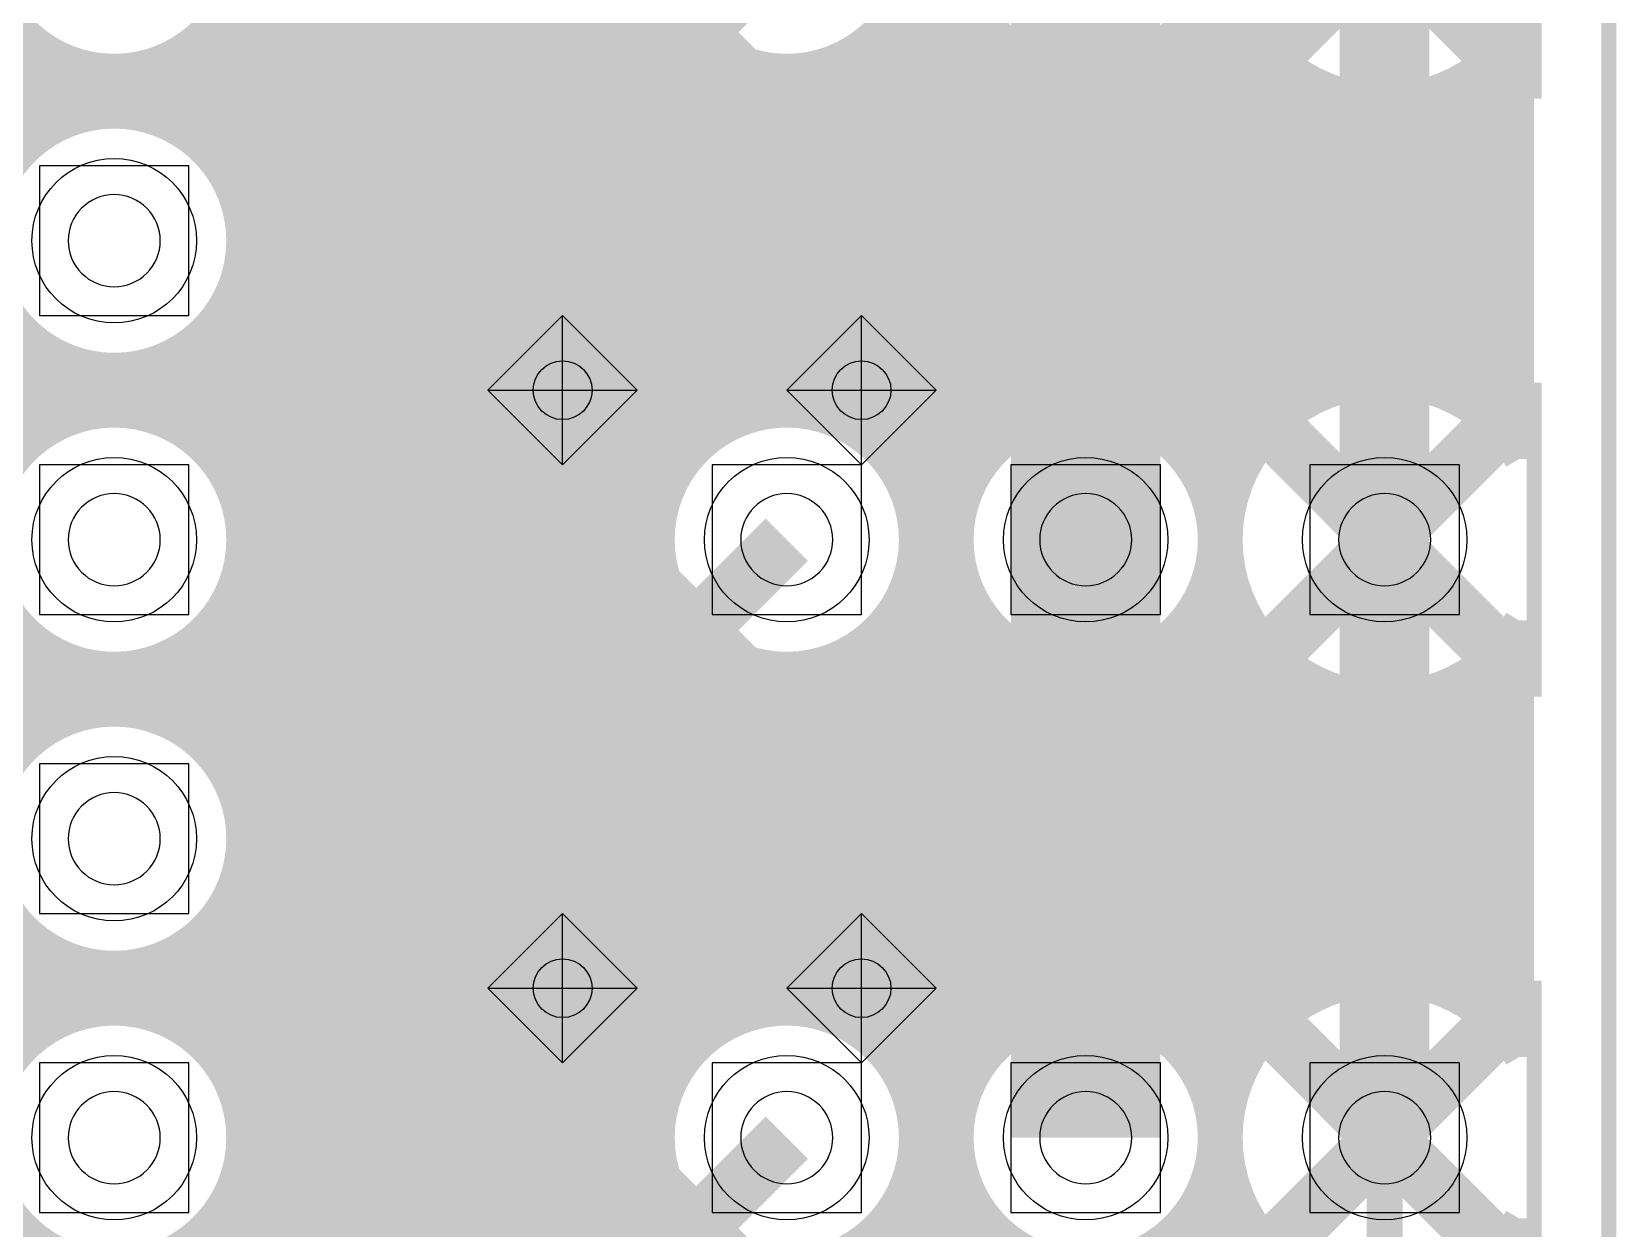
# Model space of a CAD drawing. Extents: x -5 to 108, y -42 to 54.
# Drawn here: x 28.51 to 41.97, y 25.9 to 36.07 of the extents above; entities that cross this region are included whole.
import ezdxf

# ---------------------------------------------------------------- set-up
doc = ezdxf.new("R2010")
doc.units = 0
doc.layers.get('0').update_dxf_attribs({"linetype": 'CONTINUOUS'})
for name, color, linetype in [('CMASK_GDO', 7, 'CONTINUOUS'), ('CSILK_GDO', 6, 'CONTINUOUS'), ('DRILL_GDO', 1, 'CONTINUOUS'), ('LAYER1_GDO', 4, 'CONTINUOUS'), ('LAYER2_GDO', 3, 'CONTINUOUS'), ('SMASK_GDO', 5, 'CONTINUOUS')]:
    doc.layers.add(name, color=color, linetype=linetype)

# ---------------------------------------------------------------- blocks, each defined once
blk = doc.blocks.new('ROUND_5')
blk.add_circle((0, 0), 0.699)
blk = doc.blocks.new('ROUND_15')
blk.add_circle((0, 0), 0.25)

msp = doc.modelspace()

# ---------------------------------------------------------------- linework, layer by layer
at = {"layer": 'CMASK_GDO', "const_width": 0.127}
msp.add_lwpolyline([(0, 0), (41.91, 0), (41.91, 46.99), (0, 46.99), (0, 0)], dxfattribs=at)
at = {"layer": 'CSILK_GDO', "const_width": 0.127}
for points in [[(0, 0), (41.91, 0), (41.91, 46.99), (0, 46.99), (0, 0)], [(12.7, 2.54), (30.48, 2.54), (30.48, 45.72), (12.7, 45.72), (12.7, 2.54)], [(27.94, 5.08), (30.48, 5.08), (30.48, 43.18), (27.94, 43.18), (27.94, 5.08)], [(33.655, 35.56), (41.275, 35.56), (41.275, 38.1), (33.655, 38.1), (33.655, 35.56)], [(33.655, 36.83), (34.925, 35.56)], [(35.92322, 33.40354), (35.92322, 33.39846), (35.9283, 33.39592), (35.93338, 33.39084), (35.93846, 33.39084), (35.94354, 33.39084), (35.94862, 33.39592), (35.95116, 33.39846), (35.9537, 33.40354), (35.9537, 34.13252), (35.9537, 34.13506), (35.9537, 34.14014), (35.95116, 34.14522), (35.94608, 34.14522), (35.941, 34.14776), (35.93084, 34.14776), (35.92576, 34.14268), (35.68192, 33.74898), (35.43808, 34.14268), (35.43554, 34.14522), (35.433, 34.14776), (35.42792, 34.1503), (35.42284, 34.14776), (35.41776, 34.14522), (35.41268, 34.14522), (35.41014, 34.14014), (35.41014, 34.13506), (35.41014, 34.13252), (35.41014, 33.40354), (35.41014, 33.39846), (35.41268, 33.39592), (35.4203, 33.39084), (35.42538, 33.39084), (35.43046, 33.39084), (35.43554, 33.39592), (35.44062, 33.39846), (35.44062, 33.40354), (35.44062, 34.08172), (35.66922, 33.70834), (35.6743, 33.70326), (35.68192, 33.70326), (35.68954, 33.70326), (35.69462, 33.70834), (35.92322, 34.08172), (35.92322, 33.40354)], [(36.67252, 34.03092), (36.67252, 33.50768), (36.66998, 33.5026), (36.66998, 33.49752), (36.66744, 33.49752), (36.5379, 33.39084), (36.53536, 33.39084), (36.53282, 33.39084), (36.53028, 33.3883), (36.52774, 33.3883), (36.2712, 33.3883), (36.26866, 33.39084), (36.26358, 33.39084), (36.13404, 33.49752), (36.1315, 33.49752), (36.12896, 33.5026), (36.12896, 33.50768), (36.12896, 34.03092), (36.12896, 34.03854), (36.1315, 34.03854), (36.13404, 34.04362), (36.26358, 34.14776), (36.26612, 34.1503), (36.26866, 34.1503), (36.2712, 34.1503), (36.52774, 34.1503), (36.53282, 34.1503), (36.5379, 34.14776), (36.66744, 34.04362), (36.66998, 34.04108), (36.66998, 34.03854), (36.67252, 34.03092)], [(37.10432, 33.40354), (37.10432, 33.39846), (37.1094, 33.39338), (37.11448, 33.39084), (37.11956, 33.39084), (37.12464, 33.39084), (37.12972, 33.39338), (37.1348, 33.39846), (37.1348, 33.40354), (37.1348, 34.11982), (37.3761, 34.11982), (37.38372, 34.11982), (37.38626, 34.12236), (37.3888, 34.12744), (37.39134, 34.13506), (37.3888, 34.14014), (37.38626, 34.14522), (37.38372, 34.1503), (37.3761, 34.1503), (36.86302, 34.1503), (36.85794, 34.1503), (36.85286, 34.14522), (36.85032, 34.14014), (36.85032, 34.13506), (36.85032, 34.12744), (36.85286, 34.12236), (36.85794, 34.11982), (36.86302, 34.11982), (37.10432, 34.11982), (37.10432, 33.40354)], [(38.11016, 34.03092), (38.11016, 33.50768), (38.11016, 33.5026), (38.10762, 33.49752), (38.10508, 33.49752), (37.97808, 33.39084), (37.973, 33.39084), (37.97046, 33.3883), (37.96538, 33.3883), (37.71138, 33.3883), (37.7063, 33.39084), (37.70122, 33.39084), (37.57422, 33.49752), (37.56914, 33.49752), (37.56914, 33.5026), (37.5666, 33.50768), (37.5666, 34.03092), (37.56914, 34.03854), (37.57422, 34.04362), (37.70122, 34.14776), (37.7063, 34.1503), (37.71138, 34.1503), (37.96538, 34.1503), (37.97046, 34.1503), (37.973, 34.1503), (37.97808, 34.14776), (38.10508, 34.04362), (38.10762, 34.04108), (38.11016, 34.03854), (38.11016, 34.03092)], [(38.82644, 33.86074), (38.82898, 33.86328), (38.82898, 33.86836), (38.83152, 33.87598), (38.83152, 34.03092), (38.82898, 34.03854), (38.82644, 34.04362), (38.6969, 34.14776), (38.68928, 34.1503), (38.68674, 34.1503), (38.3032, 34.1503), (38.29812, 34.1503), (38.29304, 34.14522), (38.28796, 34.14268), (38.28542, 34.13506), (38.28542, 33.40354), (38.28796, 33.39846), (38.2905, 33.39592), (38.29812, 33.39084), (38.30066, 33.39084), (38.30828, 33.39084), (38.31336, 33.39592), (38.3159, 33.39846), (38.31844, 33.40354), (38.31844, 33.75406), (38.67658, 33.75406), (38.80104, 33.39846), (38.80358, 33.39592), (38.80866, 33.39084), (38.81628, 33.39084), (38.81882, 33.39084), (38.82898, 33.39846), (38.83152, 33.40354), (38.82898, 33.41116), (38.70452, 33.76422), (38.82644, 33.86074)], [(39.41572, 34.14776), (39.54272, 34.04362), (39.5478, 34.03854), (39.5478, 34.036), (39.55034, 34.03092), (39.55034, 33.92678), (39.55034, 33.92424), (39.5478, 33.91916), (39.5478, 33.91662), (39.54272, 33.91408), (39.03726, 33.5026), (39.03726, 33.42132), (39.5351, 33.42132), (39.54018, 33.41878), (39.54526, 33.41624), (39.5478, 33.41116), (39.5478, 33.40354), (39.5478, 33.39846), (39.54526, 33.39338), (39.54018, 33.39084), (39.5351, 33.3883), (39.02202, 33.3883), (39.01694, 33.39084), (39.01186, 33.39592), (39.00678, 33.39846), (39.00678, 33.40354), (39.00678, 33.50768), (39.00678, 33.51022), (39.00678, 33.5153), (39.00932, 33.51784), (39.01186, 33.52038), (39.51986, 33.9344), (39.51986, 34.0233), (39.40048, 34.11982), (39.1541, 34.11982), (39.03218, 34.01822), (39.02456, 34.01568), (39.01948, 34.01568), (39.00932, 34.0233), (39.00678, 34.03346), (39.00678, 34.03854), (39.01186, 34.04362), (39.13886, 34.14776), (39.14394, 34.1503), (39.14648, 34.1503), (39.14902, 34.1503), (39.40556, 34.1503), (39.41064, 34.1503), (39.41572, 34.14776)], [(36.15944, 34.0233), (36.15944, 33.51784), (36.27882, 33.42132), (36.52266, 33.42132), (36.64204, 33.51784), (36.64204, 34.0233), (36.52266, 34.11982), (36.27882, 34.11982), (36.15944, 34.0233)], [(37.59962, 34.0233), (37.59962, 33.51784), (37.71646, 33.42132), (37.96284, 33.42132), (38.07968, 33.51784), (38.07968, 34.0233), (37.96284, 34.11982), (37.71646, 34.11982), (37.59962, 34.0233)], [(38.31844, 34.11982), (38.68166, 34.11982), (38.80104, 34.0233), (38.80104, 33.88106), (38.68166, 33.78454), (38.31844, 33.78454), (38.31844, 34.11982)], [(33.655, 30.48), (41.275, 30.48), (41.275, 33.02), (33.655, 33.02), (33.655, 30.48)], [(31.5976, 31.39948), (31.59252, 31.40456), (31.5849, 31.40456), (31.57728, 31.40202), (31.56966, 31.39948), (31.56712, 31.39186), (31.56458, 31.38424), (31.56458, 31.37662), (31.56712, 31.369), (31.70428, 31.23184), (31.70936, 31.22676), (31.71444, 31.22676), (31.71952, 31.22676), (31.92526, 31.22676), (31.93034, 31.22676), (31.93542, 31.2293), (31.93796, 31.23184), (31.94304, 31.23438), (32.04464, 31.37408), (32.04464, 31.37916), (32.04718, 31.37916), (32.04718, 31.38424), (32.04718, 32.19958), (32.26816, 32.19958), (32.27578, 32.20212), (32.28086, 32.20466), (32.2834, 32.21228), (32.28594, 32.2199), (32.2834, 32.22752), (32.28086, 32.2326), (32.27578, 32.24022), (32.26816, 32.24276), (31.75254, 32.24276), (31.74746, 32.24022), (31.73984, 32.2326), (31.7373, 32.22752), (31.7373, 32.2199), (31.7373, 32.21228), (31.73984, 32.20466), (31.74746, 32.20212), (31.75254, 32.19958), (32.00654, 32.19958), (32.00654, 31.39186), (31.9151, 31.2674), (31.72968, 31.2674), (31.5976, 31.39948)], [(33.06826, 32.23768), (33.23844, 32.09798), (33.24352, 32.0929), (33.24352, 32.09036), (33.24606, 32.08274), (33.24606, 31.94304), (33.24606, 31.93796), (33.24352, 31.93288), (33.24352, 31.9278), (33.23844, 31.92526), (32.5628, 31.37916), (32.5628, 31.2674), (33.22574, 31.2674), (33.23336, 31.2674), (33.24098, 31.26232), (33.24352, 31.2547), (33.24352, 31.24708), (33.24352, 31.23692), (33.24098, 31.23184), (33.23336, 31.22676), (33.22574, 31.22676), (32.54248, 31.22676), (32.53486, 31.22676), (32.52978, 31.23438), (32.52216, 31.23692), (32.52216, 31.24708), (32.52216, 31.38424), (32.52216, 31.38932), (32.52216, 31.3944), (32.5247, 31.39948), (32.52978, 31.40202), (33.20542, 31.9532), (33.20542, 32.07004), (33.04794, 32.19958), (32.72028, 32.19958), (32.55518, 32.06496), (32.54756, 32.05988), (32.53994, 32.06242), (32.52724, 32.07004), (32.52216, 32.08528), (32.52216, 32.09036), (32.52978, 32.09798), (32.69996, 32.23768), (32.70504, 32.24022), (32.70758, 32.24022), (32.71266, 32.24276), (33.05302, 32.24276), (33.06064, 32.24022), (33.06826, 32.23768)], [(33.655, 31.75), (34.925, 30.48)], [(35.93592, 28.32354), (35.93592, 28.31846), (35.93846, 28.31592), (35.94608, 28.31084), (35.95116, 28.31084), (35.95624, 28.31084), (35.96132, 28.31592), (35.96386, 28.31846), (35.9664, 28.32354), (35.9664, 29.05252), (35.9664, 29.05506), (35.9664, 29.06014), (35.96132, 29.06522), (35.95878, 29.06522), (35.9537, 29.06776), (35.94354, 29.06776), (35.93846, 29.06268), (35.69462, 28.66898), (35.45078, 29.06268), (35.44824, 29.06522), (35.44316, 29.06776), (35.44062, 29.0703), (35.43554, 29.06776), (35.42792, 29.06522), (35.42538, 29.06522), (35.42284, 29.06014), (35.4203, 29.05506), (35.4203, 29.05252), (35.4203, 28.32354), (35.42284, 28.31846), (35.42538, 28.31592), (35.433, 28.31084), (35.43554, 28.31084), (35.44316, 28.31084), (35.44824, 28.31592), (35.45078, 28.31846), (35.45332, 28.32354), (35.45332, 29.00172), (35.67938, 28.62834), (35.687, 28.62326), (35.69462, 28.62326), (35.70224, 28.62326), (35.70732, 28.62834), (35.93592, 29.00172), (35.93592, 28.32354)], [(36.68522, 28.95092), (36.68522, 28.42768), (36.68268, 28.4226), (36.68268, 28.41752), (36.6776, 28.41752), (36.5506, 28.31084), (36.54806, 28.31084), (36.54552, 28.31084), (36.54298, 28.3083), (36.54044, 28.3083), (36.2839, 28.3083), (36.28136, 28.31084), (36.27374, 28.31084), (36.14674, 28.41752), (36.1442, 28.41752), (36.14166, 28.4226), (36.14166, 28.42768), (36.14166, 28.95092), (36.14166, 28.95854), (36.1442, 28.95854), (36.14674, 28.96362), (36.27374, 29.06776), (36.27882, 29.0703), (36.28136, 29.0703), (36.2839, 29.0703), (36.54044, 29.0703), (36.54552, 29.0703), (36.5506, 29.06776), (36.6776, 28.96362), (36.68268, 28.96108), (36.68268, 28.95854), (36.68522, 28.95092)], [(36.17214, 28.9433), (36.17214, 28.43784), (36.28898, 28.34132), (36.53536, 28.34132), (36.65474, 28.43784), (36.65474, 28.9433), (36.53536, 29.03982), (36.28898, 29.03982), (36.17214, 28.9433)], [(37.11702, 28.32354), (37.11702, 28.31846), (37.1221, 28.31338), (37.12718, 28.31084), (37.13226, 28.31084), (37.13734, 28.31084), (37.14242, 28.31338), (37.1475, 28.31846), (37.1475, 28.32354), (37.1475, 29.03982), (37.3888, 29.03982), (37.39388, 29.03982), (37.39896, 29.04236), (37.4015, 29.04744), (37.4015, 29.05506), (37.4015, 29.06014), (37.39896, 29.06522), (37.39388, 29.0703), (37.3888, 29.0703), (36.87572, 29.0703), (36.8681, 29.0703), (36.86556, 29.06522), (36.86302, 29.06014), (36.86302, 29.05506), (36.86302, 29.04744), (36.86556, 29.04236), (36.8681, 29.03982), (36.87572, 29.03982), (37.11702, 29.03982), (37.11702, 28.32354)], [(38.12286, 28.95092), (38.12286, 28.42768), (38.12286, 28.4226), (38.12032, 28.41752), (38.11778, 28.41752), (37.98824, 28.31084), (37.9857, 28.31084), (37.98062, 28.3083), (37.97808, 28.3083), (37.72154, 28.3083), (37.719, 28.31084), (37.71392, 28.31084), (37.58438, 28.41752), (37.58184, 28.41752), (37.58184, 28.4226), (37.5793, 28.42768), (37.5793, 28.95092), (37.58184, 28.95854), (37.58438, 28.96362), (37.71392, 29.06776), (37.719, 29.0703), (37.72154, 29.0703), (37.97808, 29.0703), (37.98316, 29.0703), (37.9857, 29.0703), (37.98824, 29.06776), (38.11778, 28.96362), (38.12032, 28.96108), (38.12286, 28.95854), (38.12286, 28.95092)], [(37.61232, 28.9433), (37.61232, 28.43784), (37.72916, 28.34132), (37.973, 28.34132), (38.09238, 28.43784), (38.09238, 28.9433), (37.973, 29.03982), (37.72916, 29.03982), (37.61232, 28.9433)], [(38.83914, 28.78074), (38.84168, 28.78328), (38.84168, 28.78836), (38.84422, 28.79598), (38.84422, 28.95092), (38.84168, 28.95854), (38.83914, 28.96362), (38.7096, 29.06776), (38.70198, 29.0703), (38.69944, 29.0703), (38.3159, 29.0703), (38.30828, 29.0703), (38.30574, 29.06522), (38.30066, 29.06268), (38.29812, 29.05506), (38.29812, 28.32354), (38.30066, 28.31846), (38.3032, 28.31592), (38.30828, 28.31084), (38.31336, 28.31084), (38.32098, 28.31084), (38.32606, 28.31592), (38.3286, 28.31846), (38.33114, 28.32354), (38.33114, 28.67406), (38.68928, 28.67406), (38.81374, 28.31846), (38.81628, 28.31592), (38.82136, 28.31084), (38.82644, 28.31084), (38.83152, 28.31084), (38.84168, 28.31846), (38.84168, 28.32354), (38.84168, 28.33116), (38.71722, 28.68422), (38.83914, 28.78074)], [(38.33114, 29.03982), (38.69436, 29.03982), (38.81374, 28.9433), (38.81374, 28.80106), (38.69436, 28.70454), (38.33114, 28.70454), (38.33114, 29.03982)], [(39.1287, 28.34132), (39.12362, 28.33878), (39.11854, 28.33624), (39.116, 28.32354), (39.11854, 28.31338), (39.12362, 28.31084), (39.1287, 28.3083), (39.42588, 28.3083), (39.43096, 28.31084), (39.43604, 28.31338), (39.43604, 28.31846), (39.43858, 28.32354), (39.43604, 28.33116), (39.43604, 28.33624), (39.43096, 28.33878), (39.42588, 28.34132), (39.29126, 28.34132), (39.29126, 29.05506), (39.28872, 29.06522), (39.27856, 29.06776), (39.27094, 29.06776), (39.26586, 29.06522), (39.116, 28.85694), (39.11346, 28.84932), (39.11346, 28.84424), (39.12108, 28.83662), (39.12362, 28.83408), (39.13124, 28.83154), (39.13632, 28.83408), (39.13886, 28.83662), (39.26078, 29.00934), (39.26078, 28.34132), (39.1287, 28.34132)], [(33.655, 25.4), (41.275, 25.4), (41.275, 27.94), (33.655, 27.94), (33.655, 25.4)], [(31.5976, 26.31948), (31.59252, 26.32456), (31.5849, 26.32456), (31.57728, 26.32202), (31.56966, 26.31948), (31.56712, 26.31186), (31.56458, 26.30424), (31.56458, 26.29662), (31.56712, 26.289), (31.70428, 26.15184), (31.70936, 26.14676), (31.71444, 26.14676), (31.71952, 26.14676), (31.92526, 26.14676), (31.93034, 26.14676), (31.93542, 26.1493), (31.93796, 26.15184), (31.94304, 26.15438), (32.04464, 26.29408), (32.04464, 26.29916), (32.04718, 26.29916), (32.04718, 26.30424), (32.04718, 27.11958), (32.26816, 27.11958), (32.27578, 27.12212), (32.28086, 27.12466), (32.2834, 27.13228), (32.28594, 27.1399), (32.2834, 27.14752), (32.28086, 27.1526), (32.27578, 27.16022), (32.26816, 27.16276), (31.75254, 27.16276), (31.74746, 27.16022), (31.73984, 27.1526), (31.7373, 27.14752), (31.7373, 27.1399), (31.7373, 27.13228), (31.73984, 27.12466), (31.74746, 27.12212), (31.75254, 27.11958), (32.00654, 27.11958), (32.00654, 26.31186), (31.9151, 26.1874), (31.72968, 26.1874), (31.5976, 26.31948)], [(32.7025, 26.1493), (32.52978, 26.289), (32.5247, 26.29408), (32.52216, 26.3017), (32.52978, 26.3144), (32.53994, 26.32456), (32.54756, 26.3271), (32.55264, 26.32202), (32.72028, 26.1874), (33.04794, 26.1874), (33.20542, 26.31694), (33.20542, 26.50236), (33.05048, 26.63444), (32.8803, 26.63444), (32.87268, 26.63444), (32.8676, 26.63952), (32.86506, 26.6446), (32.86506, 26.65476), (32.86506, 26.65984), (32.8676, 26.66746), (32.87268, 26.67254), (32.8803, 26.67508), (33.05048, 26.67508), (33.20542, 26.80208), (33.20542, 26.99004), (33.04794, 27.11958), (32.72028, 27.11958), (32.55264, 26.98496), (32.54756, 26.97988), (32.53994, 26.98242), (32.52978, 26.99004), (32.52216, 27.00528), (32.5247, 27.01036), (32.52978, 27.01798), (32.7025, 27.15768), (32.70758, 27.16022), (32.71266, 27.16276), (33.05556, 27.16276), (33.06064, 27.16022), (33.06826, 27.15768), (33.23844, 27.01798), (33.24352, 27.0129), (33.24352, 27.01036), (33.24606, 27.0002), (33.24606, 26.79446), (33.24606, 26.78938), (33.24352, 26.7843), (33.24352, 26.77668), (33.24098, 26.77668), (33.09112, 26.65476), (33.24098, 26.53284), (33.24352, 26.52776), (33.24352, 26.52268), (33.24606, 26.5176), (33.24606, 26.51252), (33.24606, 26.30424), (33.24352, 26.29662), (33.24352, 26.29154), (33.24098, 26.289), (33.06826, 26.1493), (33.06318, 26.14676), (33.06064, 26.14676), (33.05556, 26.14676), (32.71266, 26.14676), (32.70758, 26.14676), (32.7025, 26.1493)], [(33.655, 26.67), (34.925, 25.4)]]:
    msp.add_lwpolyline(points, dxfattribs=at)
at = {"layer": 'DRILL_GDO', "const_width": 0.127}
msp.add_lwpolyline([(0, 0), (41.91, 0), (41.91, 46.99), (0, 46.99), (0, 0)], dxfattribs=at)
at = {"layer": 'DRILL_GDO'}
for points in [[(28.575, 33.655), (29.845, 33.655), (29.845, 34.925), (28.575, 34.925), (28.575, 33.655)], [(33.02, 32.385), (33.655, 33.02), (33.02, 33.655), (32.385, 33.02), (33.02, 32.385)], [(33.02, 32.385), (33.02, 33.655)], [(35.56, 32.385), (36.195, 33.02), (35.56, 33.655), (34.925, 33.02), (35.56, 32.385)], [(35.56, 32.385), (35.56, 33.655)], [(32.385, 33.02), (33.655, 33.02)], [(34.925, 33.02), (36.195, 33.02)], [(28.575, 31.115), (29.845, 31.115), (29.845, 32.385), (28.575, 32.385), (28.575, 31.115)], [(34.29, 31.115), (35.56, 31.115), (35.56, 32.385), (34.29, 32.385), (34.29, 31.115)], [(36.83, 31.115), (38.1, 31.115), (38.1, 32.385), (36.83, 32.385), (36.83, 31.115)], [(39.37, 31.115), (40.64, 31.115), (40.64, 32.385), (39.37, 32.385), (39.37, 31.115)], [(28.575, 28.575), (29.845, 28.575), (29.845, 29.845), (28.575, 29.845), (28.575, 28.575)], [(33.02, 27.305), (33.655, 27.94), (33.02, 28.575), (32.385, 27.94), (33.02, 27.305)], [(33.02, 27.305), (33.02, 28.575)], [(35.56, 27.305), (36.195, 27.94), (35.56, 28.575), (34.925, 27.94), (35.56, 27.305)], [(35.56, 27.305), (35.56, 28.575)], [(32.385, 27.94), (33.655, 27.94)], [(34.925, 27.94), (36.195, 27.94)], [(28.575, 26.035), (29.845, 26.035), (29.845, 27.305), (28.575, 27.305), (28.575, 26.035)], [(34.29, 26.035), (35.56, 26.035), (35.56, 27.305), (34.29, 27.305), (34.29, 26.035)], [(36.83, 26.035), (38.1, 26.035), (38.1, 27.305), (36.83, 27.305), (36.83, 26.035)], [(39.37, 26.035), (40.64, 26.035), (40.64, 27.305), (39.37, 27.305), (39.37, 26.035)]]:
    msp.add_lwpolyline(points, dxfattribs=at)
for points in [[(29.21, 34.68116, 0.4142136), (28.81884, 34.29)], [(29.60116, 34.29, 0.4142136), (29.21, 34.68116)], [(28.81884, 34.29, 0.4142136), (29.21, 33.89884)], [(29.21, 33.89884, 0.4142136), (29.60116, 34.29)], [(29.21, 32.14116, 0.4142136), (28.81884, 31.75)], [(29.60116, 31.75, 0.4142136), (29.21, 32.14116)], [(34.925, 32.14116, 0.4142136), (34.53384, 31.75)], [(35.31616, 31.75, 0.4142136), (34.925, 32.14116)], [(37.465, 32.14116, 0.4142136), (37.07384, 31.75)], [(37.85616, 31.75, 0.4142136), (37.465, 32.14116)], [(40.005, 32.14116, 0.4142136), (39.61384, 31.75)], [(40.39616, 31.75, 0.4142136), (40.005, 32.14116)], [(28.81884, 31.75, 0.4142136), (29.21, 31.35884)], [(29.21, 31.35884, 0.4142136), (29.60116, 31.75)], [(34.53384, 31.75, 0.4142136), (34.925, 31.35884)], [(34.925, 31.35884, 0.4142136), (35.31616, 31.75)], [(37.07384, 31.75, 0.4142136), (37.465, 31.35884)], [(37.465, 31.35884, 0.4142136), (37.85616, 31.75)], [(39.61384, 31.75, 0.4142136), (40.005, 31.35884)], [(40.005, 31.35884, 0.4142136), (40.39616, 31.75)], [(29.21, 29.60116, 0.4142136), (28.81884, 29.21)], [(29.60116, 29.21, 0.4142136), (29.21, 29.60116)], [(28.81884, 29.21, 0.4142136), (29.21, 28.81884)], [(29.21, 28.81884, 0.4142136), (29.60116, 29.21)], [(29.21, 27.06116, 0.4142136), (28.81884, 26.67)], [(29.60116, 26.67, 0.4142136), (29.21, 27.06116)], [(34.925, 27.06116, 0.4142136), (34.53384, 26.67)], [(35.31616, 26.67, 0.4142136), (34.925, 27.06116)], [(37.465, 27.06116, 0.4142136), (37.07384, 26.67)], [(37.85616, 26.67, 0.4142136), (37.465, 27.06116)], [(40.005, 27.06116, 0.4142136), (39.61384, 26.67)], [(40.39616, 26.67, 0.4142136), (40.005, 27.06116)], [(28.81884, 26.67, 0.4142136), (29.21, 26.27884)], [(29.21, 26.27884, 0.4142136), (29.60116, 26.67)], [(34.53384, 26.67, 0.4142136), (34.925, 26.27884)], [(34.925, 26.27884, 0.4142136), (35.31616, 26.67)], [(37.07384, 26.67, 0.4142136), (37.465, 26.27884)], [(37.465, 26.27884, 0.4142136), (37.85616, 26.67)], [(39.61384, 26.67, 0.4142136), (40.005, 26.27884)], [(40.005, 26.27884, 0.4142136), (40.39616, 26.67)]]:
    msp.add_lwpolyline(points, format="xyb", dxfattribs=at)
at = {"layer": 'LAYER1_GDO'}
for points, const_width in [([(0, 0), (41.91, 0), (41.91, 46.99), (0, 46.99), (0, 0)], 0.127), ([(29.50718, 35.32632), (35.42538, 41.24452)], 0.254), ([(35.56762, 41.06164), (29.73578, 35.23234)], 0.254), ([(29.92628, 35.09772), (35.72002, 40.89146)], 0.254), ([(35.88258, 40.73144), (30.07868, 34.93008)], 0.254), ([(30.19806, 34.72434), (36.05784, 40.58412)], 0.254), ([(36.2458, 40.44696), (30.27426, 34.47542)], 0.254), ([(30.28188, 34.16046), (36.44392, 40.3225)], 0.254), ([(36.65474, 40.21074), (30.01772, 33.57372)], 0.254), ([(37.465, 26.67), (37.465, 31.75), (37.465, 36.83)], 1.27), ([(29.54274, 32.77616), (33.8836, 37.11702)], 0.254), ([(40.005, 36.83), (40.005, 31.75)], 0.762), ([(40.005, 36.83), (39.06266, 35.88766)], 0.508), ([(40.005, 36.83), (40.94734, 35.88766)], 0.508), ([(33.84804, 36.75634), (29.76626, 32.67456)], 0.254), ([(36.39058, 36.7157), (29.7942, 30.11678)], 0.254), ([(29.94914, 32.53486), (33.90138, 36.4871)], 0.254), ([(29.97454, 29.97454), (36.449, 36.449)], 0.254), ([(36.449, 36.46424), (36.449, 32.11576)], 0.254), ([(38.481, 32.11576), (38.481, 36.46424)], 0.254), ([(34.00298, 36.26612), (30.099, 32.36214)], 0.254), ([(38.481, 35.89528), (38.81374, 36.22802)], 0.254), ([(36.449, 36.12642), (30.11678, 29.7942)], 0.254), ([(41.148, 36.1442), (41.148, 32.4358)], 0.254), ([(28.54452, 35.9791), (14.8209, 22.25548)], 0.254), ([(30.21076, 32.15132), (34.14522, 36.08324)], 0.254), ([(38.9382, 36.0299), (38.481, 35.57016)], 0.254), ([(38.481, 33.30956), (41.148, 35.97656)], 0.254), ([(14.94282, 22.05482), (28.74518, 35.85718)], 0.254), ([(29.7561, 35.90036), (29.22778, 35.3695)], 0.254), ([(30.27426, 31.56712), (34.5313, 35.82416)], 0.254), ([(34.32048, 35.93592), (30.27934, 31.89478)], 0.254), ([(38.481, 35.24758), (39.0906, 35.85972)], 0.254), ([(28.98394, 35.77336), (15.02664, 21.81606)], 0.254), ([(28.83662, 35.30346), (29.28874, 35.75304)], 0.254), ([(34.79038, 35.75812), (29.31414, 30.28442)], 0.254), ([(29.5783, 30.226), (35.12312, 35.76828)], 0.254), ([(30.226, 29.5783), (36.449, 35.8013)], 0.254), ([(39.27094, 35.71494), (38.481, 34.925)], 0.254), ([(41.148, 35.65144), (38.481, 32.98444)], 0.254), ([(38.481, 34.60242), (39.48176, 35.60318)], 0.254), ([(40.40886, 35.56), (38.481, 33.63214)], 0.254), ([(36.449, 35.47872), (30.28442, 29.31414)], 0.254), ([(39.72814, 35.52444), (38.481, 34.2773)], 0.254), ([(38.481, 33.95472), (40.02278, 35.4965)], 0.254), ([(38.481, 32.66186), (41.148, 35.32886)], 0.254), ([(30.26156, 28.9687), (36.449, 35.15614)], 0.254), ([(41.148, 35.00628), (38.481, 32.33928)], 0.254), ([(36.449, 34.83356), (29.35478, 27.73934)], 0.254), ([(39.4081, 32.9438), (41.148, 34.68116)], 0.254), ([(34.75482, 32.8168), (36.449, 34.50844)], 0.254), ([(41.148, 34.35858), (39.8653, 33.07588)], 0.254), ([(36.449, 34.18586), (35.07994, 32.81934)], 0.254), ([(40.1828, 33.0708), (41.148, 34.036)], 0.254), ([(35.33394, 32.74822), (36.449, 33.86328)], 0.254), ([(41.148, 33.71342), (40.44442, 33.00984)], 0.254), ([(14.68628, 19.85772), (28.40228, 33.57372)], 0.254), ([(36.449, 33.53816), (35.54476, 32.63392)], 0.254), ([(28.56992, 33.42132), (14.83868, 19.69008)], 0.254), ([(29.92628, 33.48228), (29.27096, 32.82696)], 0.254), ([(14.95806, 19.48434), (28.77566, 33.30194)], 0.254), ([(40.66794, 32.90824), (41.148, 33.3883)], 0.254), ([(29.02458, 33.22574), (15.03426, 19.23542)], 0.254), ([(28.90774, 32.78632), (29.33954, 33.21812)], 0.254), ([(35.71748, 32.48406), (36.449, 33.21558)], 0.254), ([(41.148, 33.06572), (40.85844, 32.77616)], 0.254), ([(36.449, 32.893), (35.85464, 32.29864)], 0.254), ([(40.005, 31.75), (39.06266, 32.69234)], 0.508), ([(40.005, 31.75), (40.94734, 32.69234)], 0.508), ([(41.021, 32.6136), (41.148, 32.74314)], 0.254), ([(35.9537, 32.07512), (36.449, 32.57042)], 0.254), ([(38.50386, 32.03956), (38.8112, 32.3469)], 0.254), ([(36.449, 32.2453), (36.0045, 31.8008)], 0.254), ([(29.61132, 27.67076), (33.8582, 31.92018)], 0.254), ([(40.005, 31.75), (40.005, 26.67)], 0.762), ([(35.95624, 31.42996), (36.39058, 31.86684)], 0.254), ([(38.67912, 31.8897), (38.5445, 31.75508)], 0.254), ([(40.005, 31.75), (39.06266, 30.80766)], 0.508), ([(40.005, 31.75), (40.94734, 30.80766)], 0.508), ([(33.85566, 31.59506), (29.82214, 27.559)], 0.254), ([(36.40328, 31.55442), (29.85008, 24.99868)], 0.254), ([(38.481, 31.369), (38.6842, 31.5722)], 0.254), ([(36.449, 31.38424), (36.449, 27.03576)], 0.254), ([(38.481, 27.03576), (38.481, 31.38424)], 0.254), ([(29.99486, 27.40914), (33.92678, 31.34106)], 0.254), ([(30.01772, 24.84628), (36.449, 31.27756)], 0.254), ([(38.74516, 31.31058), (38.481, 31.04642)], 0.254), ([(34.04108, 31.13024), (30.13456, 27.22626)], 0.254), ([(15.71244, 18.29816), (28.42514, 31.01086)], 0.254), ([(38.481, 30.7213), (38.84676, 31.08706)], 0.254), ([(41.148, 31.0642), (41.148, 27.3558)], 0.254), ([(28.59786, 30.861), (16.03756, 18.29816)], 0.254), ([(36.449, 30.95244), (30.15234, 24.65578)], 0.254), ([(30.23616, 27.00274), (34.19094, 30.95752)], 0.254), ([(38.97884, 30.89656), (38.481, 30.39872)], 0.254), ([(16.36014, 18.29816), (28.80868, 30.74924)], 0.254), ([(29.64434, 25.11806), (35.24504, 30.71876)], 0.254), ([(30.24632, 26.36774), (34.59988, 30.7213)], 0.254), ([(34.37636, 30.82036), (30.28696, 26.73096)], 0.254), ([(38.481, 28.13558), (41.148, 30.80258)], 0.254), ([(38.481, 30.07614), (39.1414, 30.734)], 0.254), ([(29.06522, 30.68066), (16.68272, 18.29816)], 0.254), ([(28.9687, 30.26156), (29.39288, 30.68574)], 0.254), ([(34.8742, 30.6705), (29.39542, 25.19426)], 0.254), ([(30.24632, 24.42718), (36.449, 30.62986)], 0.254), ([(39.32936, 30.59938), (38.481, 29.75102)], 0.254), ([(40.55872, 30.53588), (38.481, 28.45816)], 0.254), ([(38.481, 29.42844), (39.5478, 30.49778)], 0.254), ([(41.148, 30.48), (38.481, 27.813)], 0.254), ([(36.449, 30.30728), (30.2895, 24.14778)], 0.254), ([(39.80688, 30.43174), (38.481, 29.10586)], 0.254), ([(38.481, 28.78328), (40.1193, 30.42158)], 0.254), ([(38.481, 27.49042), (41.148, 30.15742)], 0.254), ([(30.22346, 23.75662), (36.449, 29.98216)], 0.254), ([(41.148, 29.8323), (38.481, 27.1653)], 0.254), ([(36.449, 29.65958), (34.4043, 27.61488)], 0.254), ([(39.56812, 27.92984), (41.148, 29.50972)], 0.254), ([(34.85896, 27.74696), (36.449, 29.337)], 0.254), ([(41.148, 29.18714), (39.96436, 28.0035)], 0.254), ([(36.449, 29.01442), (35.15868, 27.7241)], 0.254), ([(40.26408, 27.9781), (41.148, 28.86202)], 0.254), ([(35.39998, 27.64028), (36.449, 28.6893)], 0.254), ([(18.29816, 18.29816), (28.44546, 28.44546)], 0.254), ([(41.148, 28.53944), (40.513, 27.90444)], 0.254), ([(28.6258, 28.30322), (18.62328, 18.29816)], 0.254), ([(36.449, 28.36672), (35.5981, 27.51582)], 0.254), ([(18.94586, 18.29816), (28.8417, 28.194)], 0.254), ([(29.02712, 27.73426), (29.4513, 28.15844)], 0.254), ([(40.72382, 27.79268), (41.148, 28.21686)], 0.254), ([(29.10586, 28.13558), (19.26844, 18.29816)], 0.254), ([(35.76066, 27.35326), (36.449, 28.04414)], 0.254), ([(41.148, 27.89428), (40.9067, 27.65298)], 0.254), ([(36.449, 27.71902), (35.88766, 27.15768)], 0.254), ([(40.005, 26.67), (39.06266, 27.61234)], 0.508), ([(40.005, 26.67), (40.94734, 27.61234)], 0.508), ([(35.97402, 26.92146), (36.449, 27.39644)], 0.254), ([(33.98012, 27.1907), (29.43606, 22.64664)], 0.254), ([(36.449, 27.07386), (36.0045, 26.62936)], 0.254), ([(38.52418, 26.88336), (38.74516, 27.10688)], 0.254), ([(29.67482, 22.56282), (33.84804, 26.73604)], 0.254), ([(35.89528, 26.19756), (36.3855, 26.68778)], 0.254), ([(40.005, 26.67), (40.005, 23.04542), (40.3225, 22.72792), (40.58412, 22.4663), (40.58412, 20.32), (40.58412, 17.82064), (39.61892, 16.85544), (36.195, 16.85544)], 0.3048), ([(38.6715, 26.71064), (38.53942, 26.57856)], 0.254), ([(40.005, 26.67), (39.06266, 25.72766)], 0.508), ([(40.005, 26.67), (40.94734, 25.72766)], 0.508), ([(33.8709, 26.43632), (29.87548, 22.4409)], 0.254), ([(36.42106, 26.39822), (29.90088, 19.87804)], 0.254), ([(38.37686, 26.09088), (38.6969, 26.41092)], 0.254), ([(30.04058, 22.28088), (33.95472, 26.19502)], 0.254), ([(30.0609, 19.71548), (36.50996, 26.16454)], 0.254), ([(38.77056, 26.162), (30.80004, 18.19148)], 0.254), ([(34.07918, 25.9969), (30.16758, 22.0853)], 0.254), ([(20.88642, 18.29816), (28.47086, 25.88514)], 0.254), ([(36.64204, 25.9715), (30.18282, 19.51482)], 0.254), ([(30.96514, 18.034), (38.88232, 25.95118)], 0.254), ([(41.148, 25.9842), (41.148, 7.112), (40.005, 7.112)], 0.254), ([(30.25648, 21.85162), (34.24174, 25.83434)], 0.254), ([(30.26664, 19.27352), (36.80714, 25.81402)], 0.254)]:
    msp.add_lwpolyline(points, dxfattribs=dict(at, const_width=const_width))
at = {"layer": 'LAYER1_GDO', "const_width": 0.254}
for points in [[(28.1305, 36.83, 0.4142136), (29.21, 35.7505)], [(29.21, 35.7505, 0.4142136), (30.2895, 36.83)], [(33.8455, 36.83, 0.4142136), (34.925, 35.7505)], [(34.925, 35.7505, 0.4142136), (36.0045, 36.83)], [(38.6715, 36.83, 0.4142136), (40.005, 35.4965)], [(40.005, 35.4965, 0.2634469), (41.14847, 36.14392)], [(29.21, 35.3695, 0.4142136), (28.1305, 34.29)], [(30.2895, 34.29, 0.4142136), (29.21, 35.3695)], [(28.1305, 34.29, 0.4142136), (29.21, 33.2105)], [(29.21, 33.2105, 0.4142136), (30.2895, 34.29)], [(40.005, 33.0835, 0.4142136), (38.6715, 31.75)], [(41.148, 32.4358, 0.2634471), (40.005, 33.08295)], [(29.21, 32.8295, 0.4142136), (28.1305, 31.75)], [(30.2895, 31.75, 0.4142136), (29.21, 32.8295)], [(34.925, 32.8295, 0.4142136), (33.8455, 31.75)], [(36.0045, 31.75, 0.4142136), (34.925, 32.8295)], [(36.449, 32.11576, 0.0866044), (36.38517, 31.75)], [(38.5445, 31.75, 0.0866045), (38.48069, 32.11565)], [(28.1305, 31.75, 0.4142136), (29.21, 30.6705)], [(29.21, 30.6705, 0.4142136), (30.2895, 31.75)], [(33.8455, 31.75, 0.4142136), (34.925, 30.6705)], [(34.925, 30.6705, 0.4142136), (36.0045, 31.75)], [(36.3855, 31.75, 0.0866048), (36.44931, 31.38435)], [(38.481, 31.38424, 0.0866044), (38.54483, 31.75)], [(38.6715, 31.75, 0.4142136), (40.005, 30.4165)], [(40.005, 30.4165, 0.2634469), (41.14847, 31.06392)], [(29.21, 30.2895, 0.4142136), (28.1305, 29.21)], [(30.2895, 29.21, 0.4142136), (29.21, 30.2895)], [(28.1305, 29.21, 0.4142136), (29.21, 28.1305)], [(29.21, 28.1305, 0.4142136), (30.2895, 29.21)], [(40.005, 28.0035, 0.4142136), (38.6715, 26.67)], [(41.148, 27.3558, 0.2634471), (40.005, 28.00295)], [(29.21, 27.7495, 0.4142136), (28.1305, 26.67)], [(30.2895, 26.67, 0.4142136), (29.21, 27.7495)], [(34.925, 27.7495, 0.4142136), (33.8455, 26.67)], [(36.0045, 26.67, 0.4142136), (34.925, 27.7495)], [(36.449, 27.03576, 0.0866044), (36.38517, 26.67)], [(38.5445, 26.67, 0.0866045), (38.48069, 27.03565)], [(28.1305, 26.67, 0.4142136), (29.21, 25.5905)], [(29.21, 25.5905, 0.4142136), (30.2895, 26.67)], [(33.8455, 26.67, 0.4142136), (34.925, 25.5905)], [(34.925, 25.5905, 0.4142136), (36.0045, 26.67)], [(36.3855, 26.67, 0.4142136), (37.465, 25.5905)], [(37.465, 25.5905, 0.4142136), (38.5445, 26.67)], [(38.6715, 26.67, 0.4142136), (40.005, 25.3365)], [(40.005, 25.3365, 0.2634469), (41.14847, 25.98392)]]:
    msp.add_lwpolyline(points, format="xyb", dxfattribs=at)
at = {"layer": 'LAYER2_GDO'}
for points, const_width in [([(0, 0), (41.91, 0), (41.91, 46.99), (0, 46.99), (0, 0)], 0.127), ([(13.97, 29.21), (20.32, 35.56), (33.655, 35.56), (34.925, 36.83)], 0.508), ([(40.005, 36.83), (39.06266, 35.88766)], 0.508), ([(40.005, 36.83), (40.94734, 35.88766)], 0.508), ([(36.39058, 36.7157), (30.79242, 31.115)], 0.254), ([(31.115, 31.115), (36.45408, 36.45408)], 0.254), ([(38.72484, 36.4617), (35.07994, 32.81934)], 0.254), ([(36.56076, 36.23818), (31.43758, 31.115)], 0.254), ([(35.33394, 32.74822), (38.81374, 36.22802)], 0.254), ([(41.148, 36.1442), (41.148, 32.4358)], 0.254), ([(31.7627, 31.115), (36.70808, 36.06038)], 0.254), ([(38.9382, 36.0299), (35.54476, 32.63392)], 0.254), ([(37.90696, 32.73552), (41.148, 35.97656)], 0.254), ([(36.88842, 35.91814), (32.08528, 31.115)], 0.254), ([(35.71748, 32.48406), (39.0906, 35.85972)], 0.254), ([(34.79038, 35.75812), (30.14472, 31.115)], 0.254), ([(30.4673, 31.115), (35.12312, 35.76828)], 0.254), ([(32.40786, 31.115), (37.10432, 35.81146)], 0.254), ([(37.37102, 35.75558), (32.73044, 31.115)], 0.254), ([(34.10458, 35.11042), (34.75736, 35.7632)], 0.254), ([(34.75482, 32.8168), (37.72154, 35.78098)], 0.254), ([(39.27094, 35.71494), (35.85464, 32.29864)], 0.254), ([(35.9537, 32.07512), (39.48176, 35.60318)], 0.254), ([(40.40886, 35.56), (37.66058, 32.81172)], 0.254), ([(41.148, 35.65144), (38.11016, 32.61614)], 0.254), ([(39.72814, 35.52444), (36.81222, 32.61106)], 0.254), ([(37.34816, 32.82442), (40.02278, 35.4965)], 0.254), ([(38.2778, 32.45866), (41.148, 35.32886)], 0.254), ([(29.54274, 32.77616), (31.69158, 34.925)], 0.254), ([(32.01416, 34.925), (29.76626, 32.67456)], 0.254), ([(29.94914, 32.53486), (32.33928, 34.925)], 0.254), ([(31.369, 34.925), (30.01772, 33.57372)], 0.254), ([(30.08376, 34.925), (33.655, 34.925)], 0.254), ([(32.66186, 34.925), (30.099, 32.36214)], 0.254), ([(30.19806, 34.72434), (30.39872, 34.925)], 0.254), ([(30.21076, 32.15132), (32.98444, 34.925)], 0.254), ([(30.27426, 31.56712), (33.63214, 34.925)], 0.254), ([(30.7213, 34.925), (30.27426, 34.47542)], 0.254), ([(33.30956, 34.925), (30.27934, 31.89478)], 0.254), ([(30.28188, 34.16046), (31.04642, 34.925)], 0.254), ([(41.148, 35.00628), (38.41242, 32.26816)], 0.254), ([(39.4081, 32.9438), (41.148, 34.68116)], 0.254), ([(41.148, 34.35858), (39.8653, 33.07588)], 0.254), ([(40.1828, 33.0708), (41.148, 34.036)], 0.254), ([(41.148, 33.71342), (40.44442, 33.00984)], 0.254), ([(25.94356, 31.115), (28.40228, 33.57372)], 0.254), ([(28.56992, 33.42132), (26.26614, 31.115)], 0.254), ([(29.92628, 33.48228), (29.27096, 32.82696)], 0.254), ([(26.58872, 31.115), (28.77566, 33.30194)], 0.254), ([(40.66794, 32.90824), (41.148, 33.3883)], 0.254), ([(29.02458, 33.22574), (26.9113, 31.115)], 0.254), ([(28.90774, 32.78632), (29.33954, 33.21812)], 0.254), ([(41.148, 33.06572), (40.85844, 32.77616)], 0.254), ([(40.005, 31.75), (39.06266, 32.69234)], 0.508), ([(40.005, 31.75), (40.94734, 32.69234)], 0.508), ([(41.021, 32.6136), (41.148, 32.74314)], 0.254), ([(36.60394, 32.40278), (36.0045, 31.8008)], 0.254), ([(38.50386, 32.03956), (38.8112, 32.3469)], 0.254), ([(33.05556, 31.115), (33.8582, 31.92018)], 0.254), ([(34.925, 31.75), (33.655, 30.48), (20.32, 30.48), (13.97, 24.13)], 0.508), ([(35.95624, 31.42996), (36.39058, 31.86684)], 0.254), ([(38.67912, 31.8897), (38.5445, 31.75508)], 0.254), ([(40.005, 31.75), (39.06266, 30.80766)], 0.508), ([(40.005, 31.75), (40.94734, 30.80766)], 0.508), ([(33.8582, 31.58236), (33.39084, 31.115), (30.08376, 31.115)], 0.254), ([(36.40328, 31.55442), (30.88386, 26.035)], 0.254), ([(33.85566, 31.59506), (33.37814, 31.115)], 0.254), ([(38.47084, 31.35884), (38.6842, 31.5722)], 0.254), ([(31.20644, 26.035), (36.47948, 31.30804)], 0.254), ([(38.74516, 31.31058), (35.15868, 27.7241)], 0.254), ([(36.59886, 31.10484), (31.53156, 26.035)], 0.254), ([(35.39998, 27.64028), (38.84676, 31.08706)], 0.254), ([(41.148, 31.0642), (41.148, 27.3558)], 0.254), ([(31.85414, 26.035), (36.75634, 30.9372)], 0.254), ([(38.97884, 30.89656), (35.5981, 27.51582)], 0.254), ([(30.56128, 26.035), (35.24504, 30.71876)], 0.254), ([(36.94684, 30.80258), (32.17672, 26.035)], 0.254), ([(32.50184, 26.035), (37.17544, 30.71114)], 0.254), ([(34.85896, 27.74696), (37.85616, 30.74416)], 0.254), ([(35.76066, 27.35326), (39.1414, 30.734)], 0.254), ([(37.97046, 27.62504), (41.148, 30.80258)], 0.254), ([(34.8742, 30.6705), (30.2387, 26.035)], 0.254), ([(34.10458, 30.03042), (34.75736, 30.6832)], 0.254), ([(37.45992, 30.6705), (34.4043, 27.61488)], 0.254), ([(39.32936, 30.59938), (35.88766, 27.15768)], 0.254), ([(35.97402, 26.92146), (39.5478, 30.49778)], 0.254), ([(40.55872, 30.53588), (37.73678, 27.71394)], 0.254), ([(41.148, 30.48), (38.1635, 27.49296)], 0.254), ([(39.80688, 30.43174), (37.03574, 27.6606)], 0.254), ([(37.44722, 27.7495), (40.1193, 30.42158)], 0.254), ([(38.32098, 27.32786), (41.148, 30.15742)], 0.254), ([(31.46044, 29.845), (29.35478, 27.73934)], 0.254), ([(29.61132, 27.67076), (31.78556, 29.845)], 0.254), ([(32.10814, 29.845), (29.82214, 27.559)], 0.254), ([(29.99486, 27.40914), (32.43072, 29.845)], 0.254), ([(30.08376, 29.845), (33.655, 29.845)], 0.254), ([(32.75584, 29.845), (30.13456, 27.22626)], 0.254), ([(30.226, 29.5783), (30.4927, 29.845)], 0.254), ([(30.23616, 27.00274), (33.07842, 29.845)], 0.254), ([(30.24632, 26.36774), (33.72866, 29.85008)], 0.254), ([(30.26156, 28.9687), (31.13786, 29.845)], 0.254), ([(30.81528, 29.845), (30.28442, 29.31414)], 0.254), ([(33.401, 29.845), (30.28696, 26.73096)], 0.254), ([(41.148, 29.8323), (38.4429, 27.1272)], 0.254), ([(39.56812, 27.92984), (41.148, 29.50972)], 0.254), ([(41.148, 29.18714), (39.96436, 28.0035)], 0.254), ([(40.26408, 27.9781), (41.148, 28.86202)], 0.254), ([(26.035, 26.035), (28.44546, 28.44546)], 0.254), ([(41.148, 28.53944), (40.513, 27.90444)], 0.254), ([(28.6258, 28.30322), (26.35758, 26.035)], 0.254), ([(26.6827, 26.035), (28.8417, 28.194)], 0.254), ([(29.02712, 27.73426), (29.4513, 28.15844)], 0.254), ([(40.72382, 27.79268), (41.148, 28.21686)], 0.254), ([(29.10586, 28.13558), (27.00528, 26.035)], 0.254), ([(41.148, 27.89428), (40.9067, 27.65298)], 0.254), ([(40.005, 26.67), (39.06266, 27.61234)], 0.508), ([(40.005, 26.67), (40.94734, 27.61234)], 0.508), ([(33.98012, 27.1907), (32.82442, 26.035)], 0.254), ([(36.4744, 27.09926), (36.0045, 26.62936)], 0.254), ([(38.52418, 26.88336), (38.74516, 27.10688)], 0.254), ([(13.97, 21.59), (17.78, 25.4), (33.655, 25.4), (34.925, 26.67)], 0.508), ([(33.147, 26.035), (33.84804, 26.73604)], 0.254), ([(35.89528, 26.19756), (36.3855, 26.68778)], 0.254), ([(38.6715, 26.71064), (38.53942, 26.57856)], 0.254), ([(40.005, 26.67), (39.06266, 25.72766)], 0.508), ([(40.005, 26.67), (40.94734, 25.72766)], 0.508), ([(36.42106, 26.39822), (29.90088, 19.87804)], 0.254), ([(33.8582, 26.50236), (33.39084, 26.035), (30.08376, 26.035)], 0.254), ([(38.37686, 26.09088), (38.6969, 26.41092)], 0.254), ([(38.77056, 26.162), (29.92628, 17.31772)], 0.254), ([(30.0609, 19.71548), (36.50996, 26.16454)], 0.254), ([(30.08122, 17.14754), (38.88232, 25.95118)], 0.254), ([(36.64204, 25.9715), (30.18282, 19.51482)], 0.254), ([(41.148, 25.9842), (41.148, 7.112), (40.005, 7.112)], 0.254), ([(30.26664, 19.27352), (36.80714, 25.81402)], 0.254)]:
    msp.add_lwpolyline(points, dxfattribs=dict(at, const_width=const_width))
at = {"layer": 'LAYER2_GDO', "const_width": 0.254}
for points in [[(34.925, 35.7505, 0.4142136), (36.0045, 36.83)], [(36.3855, 36.83, 0.4142136), (37.465, 35.7505)], [(37.465, 35.7505, 0.4142136), (38.5445, 36.83)], [(38.6715, 36.83, 0.4142136), (40.005, 35.4965)], [(40.005, 35.4965, 0.2634469), (41.14847, 36.14392)], [(34.75736, 35.7632, 0.0389868), (34.925, 35.75011)], [(33.655, 34.925, 0.1989118), (34.10401, 35.11099)], [(30.2895, 34.29, 0.158418), (30.08325, 34.92463)], [(28.1305, 34.29, 0.4142136), (29.21, 33.2105)], [(29.21, 33.2105, 0.4142136), (30.2895, 34.29)], [(40.005, 33.0835, 0.4142136), (38.6715, 31.75)], [(41.148, 32.4358, 0.2634471), (40.005, 33.08295)], [(29.21, 32.8295, 0.4142136), (28.1305, 31.75)], [(30.2895, 31.75, 0.4142136), (29.21, 32.8295)], [(34.925, 32.8295, 0.4142136), (33.8455, 31.75)], [(36.0045, 31.75, 0.4142136), (34.925, 32.8295)], [(37.465, 32.8295, 0.4142136), (36.3855, 31.75)], [(38.5445, 31.75, 0.4142136), (37.465, 32.8295)], [(30.08376, 31.115, 0.1584183), (30.29013, 31.75)], [(33.8455, 31.75, 0.0389869), (33.85858, 31.58242)], [(34.925, 30.6705, 0.4142136), (36.0045, 31.75)], [(36.3855, 31.75, 0.4142136), (37.465, 30.6705)], [(37.465, 30.6705, 0.4142136), (38.5445, 31.75)], [(38.6715, 31.75, 0.4142136), (40.005, 30.4165)], [(40.005, 30.4165, 0.2634469), (41.14847, 31.06392)], [(34.75736, 30.6832, 0.0389868), (34.925, 30.67011)], [(33.655, 29.845, 0.1989118), (34.10401, 30.03099)], [(30.2895, 29.21, 0.158418), (30.08325, 29.84463)], [(28.1305, 29.21, 0.4142136), (29.21, 28.1305)], [(29.21, 28.1305, 0.4142136), (30.2895, 29.21)], [(40.005, 28.0035, 0.4142136), (38.6715, 26.67)], [(41.148, 27.3558, 0.2634471), (40.005, 28.00295)], [(29.21, 27.7495, 0.4142136), (28.1305, 26.67)], [(30.2895, 26.67, 0.4142136), (29.21, 27.7495)], [(34.925, 27.7495, 0.4142136), (33.8455, 26.67)], [(36.0045, 26.67, 0.4142136), (34.925, 27.7495)], [(37.465, 27.7495, 0.4142136), (36.3855, 26.67)], [(38.5445, 26.67, 0.4142136), (37.465, 27.7495)], [(30.08376, 26.035, 0.1584183), (30.29013, 26.67)], [(33.8455, 26.67, 0.0389869), (33.85858, 26.50242)], [(34.925, 25.5905, 0.4142136), (36.0045, 26.67)], [(36.3855, 26.67, 0.4142136), (37.465, 25.5905)], [(37.465, 25.5905, 0.4142136), (38.5445, 26.67)], [(38.6715, 26.67, 0.4142136), (40.005, 25.3365)], [(40.005, 25.3365, 0.2634469), (41.14847, 25.98392)]]:
    msp.add_lwpolyline(points, format="xyb", dxfattribs=at)
at = {"layer": 'SMASK_GDO', "const_width": 0.127}
msp.add_lwpolyline([(0, 0), (41.91, 0), (41.91, 46.99), (0, 46.99), (0, 0)], dxfattribs=at)

# ---------------------------------------------------------------- block references
at = {"layer": 'CMASK_GDO'}
for p in [(29.21, 34.29), (29.21, 31.75), (34.925, 31.75), (37.465, 31.75), (40.005, 31.75), (29.21, 29.21), (29.21, 26.67), (34.925, 26.67), (37.465, 26.67), (40.005, 26.67)]:
    msp.add_blockref('ROUND_5', p, dxfattribs=at)
at = {"layer": 'LAYER1_GDO'}
for name, p in [('ROUND_5', (29.21, 34.29)), ('ROUND_15', (33.02, 33.02)), ('ROUND_15', (35.56, 33.02)), ('ROUND_5', (29.21, 31.75)), ('ROUND_5', (34.925, 31.75)), ('ROUND_5', (37.465, 31.75)), ('ROUND_5', (40.005, 31.75)), ('ROUND_5', (29.21, 29.21)), ('ROUND_15', (33.02, 27.94)), ('ROUND_15', (35.56, 27.94)), ('ROUND_5', (29.21, 26.67)), ('ROUND_5', (34.925, 26.67)), ('ROUND_5', (37.465, 26.67)), ('ROUND_5', (40.005, 26.67))]:
    msp.add_blockref(name, p, dxfattribs=at)
at = {"layer": 'LAYER2_GDO'}
for name, p in [('ROUND_5', (29.21, 34.29)), ('ROUND_15', (33.02, 33.02)), ('ROUND_15', (35.56, 33.02)), ('ROUND_5', (29.21, 31.75)), ('ROUND_5', (34.925, 31.75)), ('ROUND_5', (37.465, 31.75)), ('ROUND_5', (40.005, 31.75)), ('ROUND_5', (29.21, 29.21)), ('ROUND_15', (33.02, 27.94)), ('ROUND_15', (35.56, 27.94)), ('ROUND_5', (29.21, 26.67)), ('ROUND_5', (34.925, 26.67)), ('ROUND_5', (37.465, 26.67)), ('ROUND_5', (40.005, 26.67))]:
    msp.add_blockref(name, p, dxfattribs=at)
at = {"layer": 'SMASK_GDO'}
for p in [(29.21, 34.29), (29.21, 31.75), (34.925, 31.75), (37.465, 31.75), (40.005, 31.75), (29.21, 29.21), (29.21, 26.67), (34.925, 26.67), (37.465, 26.67), (40.005, 26.67)]:
    msp.add_blockref('ROUND_5', p, dxfattribs=at)

doc.saveas('drawing.dxf')
